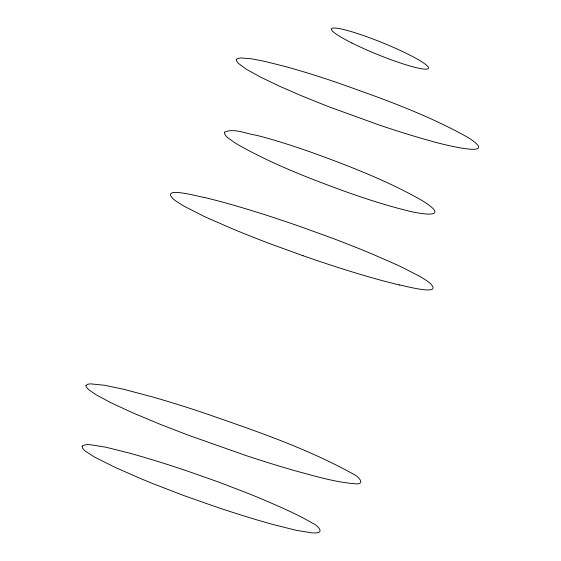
<?xml version="1.0" encoding="UTF-8"?>
<svg xmlns="http://www.w3.org/2000/svg" width="561" height="561" viewBox="0 0 561 561"><rect width="100%" height="100%" fill="white"/><g stroke="black" fill="none" stroke-linecap="round" stroke-linejoin="round"><path stroke-width="0.84" d="M204.337 197.479C201.511 197.325 159.233 185.256 173.363 199.05A67.993 8.289 22.1 0 0 184.443 206.378L204.562 216.637L231.609 228.474A150.173 18.303 22.1 0 0 271.335 244.224L303.073 255.725M399.215 284.904C402.034 285.065 444.319 297.134 430.182 283.333A67.993 8.289 22.1 0 0 419.102 276.005L398.99 265.746L371.936 253.909A150.173 18.303 22.1 0 0 332.217 238.159L300.479 226.658A247.632 30.182 22.1 0 0 204.225 197.423M399.327 284.96A247.632 30.182 22.1 0 1 303.08 255.732M85.994 385.442L86.205 386.908L88.526 389.544L96.296 394.909L111.562 403.05L132.634 412.784L158.483 423.618L187.732 434.985L245.774 455.476A274.084 33.401 22.1 0 0 296.068 471.03C315.086 476.128 334.153 481.927 353.851 483.666C366.775 485.377 358.844 476.317 352.497 473.659C304.784 447.292 252.695 429.929 201.364 412.083A274.084 33.401 22.1 0 0 151.077 396.529L123.245 389.187L104.472 385.253L90.658 383.864L87.775 384.215L85.994 385.442M224.358 132.263C224.505 136.744 229.996 138.918 232.983 141.505A77.684 9.467 22.1 0 0 239.302 145.439C274.034 164.864 311.334 179.247 348.69 192.753A145.453 17.728 22.1 0 0 403.114 209.583C410.498 211.918 452.657 221.272 426.423 203.313A77.684 9.467 22.1 0 0 420.105 199.386C385.372 179.955 348.072 165.572 310.717 152.073A145.453 17.728 22.1 0 0 256.293 135.236C246.146 133.897 234.105 127.74 224.358 132.263M82.187 446.24L82.411 448.148L84.893 450.848L94.697 457.173L114.879 467.243L140.166 478.386A117.445 14.313 22.1 0 0 153.321 483.813L183.167 495.321L215.515 506.709A242.135 29.509 22.1 0 0 273.039 524.5L296.58 530.397L311.881 532.852A117.445 14.313 22.1 0 0 316.369 532.887C325.022 532.473 316.313 524.465 312.575 523.245C296.552 513.799 279.336 506.59 262.296 499.227A117.445 14.313 22.1 0 0 249.14 493.799L219.295 482.292L186.946 470.903A242.135 29.509 22.1 0 0 129.416 453.113L105.875 447.208L90.573 444.754A117.445 14.313 22.1 0 0 86.092 444.726L83.154 445.392L82.187 446.24M236.419 59.452L236.433 60.819L238.257 63.274L246.286 69.192L260.178 76.92L279.133 86.036L302.197 96.078L328.164 106.513L379.369 125.075A204.604 24.936 22.1 0 0 429.922 140.713C434.873 142.396 503.533 160.698 468.982 138.069C427.019 114.304 381.228 98.189 335.892 82.179A204.604 24.936 22.1 0 0 285.339 66.542L265.08 61.444L251.552 58.821L240.942 57.944L237.576 58.512L236.419 59.452M351.887 43.008A52.355 6.381 22.1 0 0 428.331 68.54A52.355 6.381 22.1 0 0 359.706 34.263A52.355 6.381 22.1 0 0 351.887 43.008"/></g></svg>
